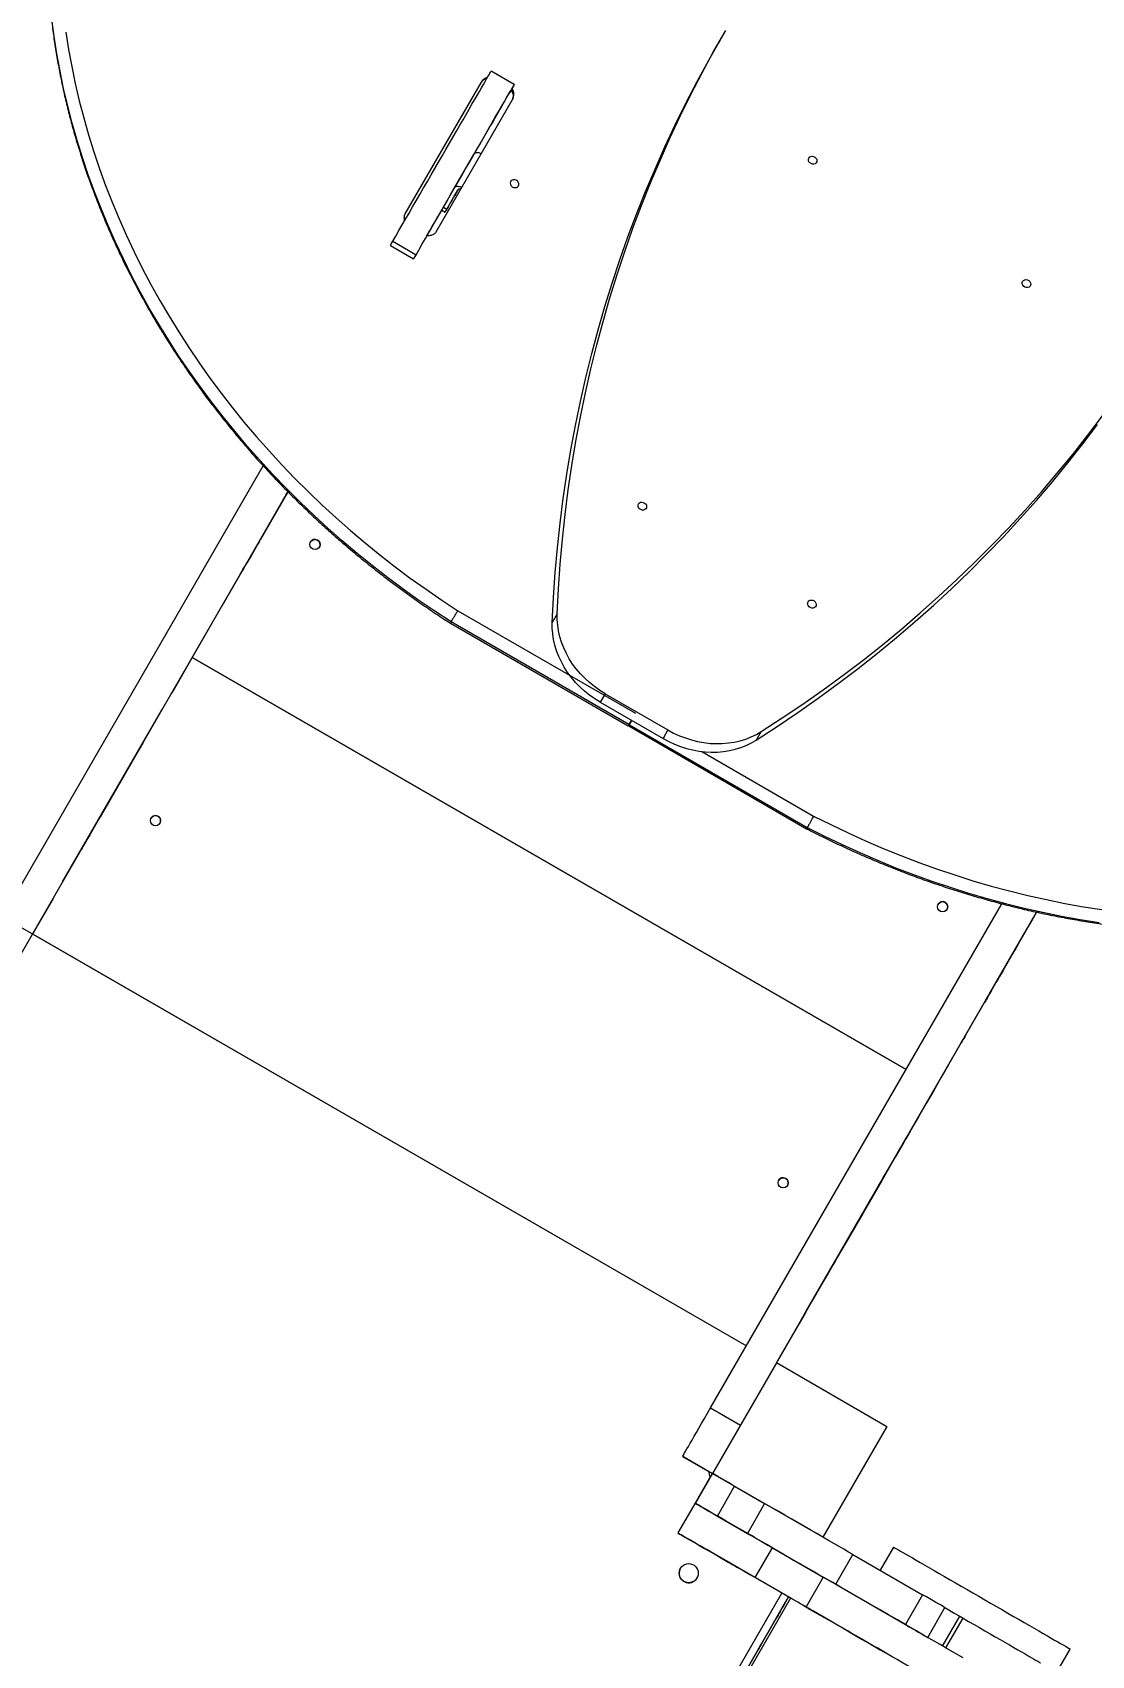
# Model space of a CAD drawing. Header units: millimetres. Extents: x -9848 to 7178, y -5300 to 6667.
# Drawn here: x 478 to 1308, y -918 to 355 of the extents above; entities that cross this region are included whole.
import ezdxf

# ---------------------------------------------------------------- set-up
doc = ezdxf.new("R2010")
doc.units = ezdxf.units.MM
for name, color, linetype in [('DIKOM_ОБЪЕКТ', 7, 'Continuous'), ('DIKOM_РАЗМЕР_ЗОНА', 7, 'Continuous'), ('DIKOM_РАЗМЕР_ОБЪЕКТА', 7, 'Continuous')]:
    doc.layers.add(name, color=color, linetype=linetype)
doc.styles.add('style1', font='arial.ttf', dxfattribs={"width": 0.8})
doc.dimstyles.new('1-50', dxfattribs={"dimtxt": 300, "dimasz": 200, "dimexe": 100, "dimexo": 0, "dimgap": 100, "dimtad": 0, "dimdec": 0, "dimtxsty": 'style1', "dimcen": 0, "dimclrd": 7, "dimclre": 7, "dimadec": 1, "dimazin": 2, "dimtfac": 1, "dimtdec": 0, "dimtmove": 1, "dimatfit": 3, "dimfxl": 0, "dimlwd": 25, "dimlwe": 18, "dimarcsym": 0})

# ---------------------------------------------------------------- blocks, each defined once
blk = doc.blocks.new('*D21')
at = {"layer": 'Defpoints', "color": 0, "transparency": 16777216}
for p in [(4614.2, 781.1), (-7848.5, -207.2), (-7848.5, -4134.2)]:
    blk.add_point(p, dxfattribs=at)
at = {"layer": 'DIKOM_РАЗМЕР_ОБЪЕКТА', "color": 7, "lineweight": 18, "transparency": 16777216}
for p, q in [((4614.2, 781.1), (4614.2, -4234.2)), ((-7848.5, -207.2), (-7848.5, -4234.2))]:
    blk.add_line(p, q, dxfattribs=at)
at = {"layer": 'DIKOM_РАЗМЕР_ОБЪЕКТА', "color": 7, "lineweight": 25, "transparency": 16777216}
for p, q in [((-7648.5, -4134.2), (-2616.9, -4134.2)), ((4414.2, -4134.2), (-1537.1, -4134.2))]:
    blk.add_line(p, q, dxfattribs=at)
at = {"layer": 'DIKOM_РАЗМЕР_ОБЪЕКТА', "color": 7, "transparency": 16777216}
for points in [[(-7648.5, -4100.8), (-7648.5, -4167.5), (-7848.5, -4134.2)], [(4414.2, -4100.8), (4414.2, -4167.5), (4614.2, -4134.2)]]:
    blk.add_solid(points, dxfattribs=at)
at = {"layer": 'DIKOM_РАЗМЕР_ОБЪЕКТА', "color": 0, "transparency": 16777216, "insert": (-2077, -4134.2), "char_height": 300, "attachment_point": 5, "style": 'style1'}
blk.add_mtext('12450', dxfattribs=at)
blk = doc.blocks.new('*D19')
at = {"layer": 'Defpoints', "color": 0, "transparency": 16777216}
for p in [(6614.2, 297.4), (-9848.5, -323.2), (6614.2, -5102.9)]:
    blk.add_point(p, dxfattribs=at)
at = {"layer": 'DIKOM_РАЗМЕР_ЗОНА', "color": 7, "lineweight": 18, "transparency": 16777216}
for p, q in [((6614.2, 297.4), (6614.2, -5202.9)), ((-9848.5, -323.2), (-9848.5, -5202.9))]:
    blk.add_line(p, q, dxfattribs=at)
at = {"layer": 'DIKOM_РАЗМЕР_ЗОНА', "color": 7, "lineweight": 25, "transparency": 16777216}
for p, q in [((-9648.5, -5102.9), (-2606.9, -5102.9)), ((6414.2, -5102.9), (-1527.1, -5102.9))]:
    blk.add_line(p, q, dxfattribs=at)
at = {"layer": 'DIKOM_РАЗМЕР_ЗОНА', "color": 7, "transparency": 16777216}
for points in [[(-9648.5, -5069.6), (-9648.5, -5136.3), (-9848.5, -5102.9)], [(6414.2, -5069.6), (6414.2, -5136.3), (6614.2, -5102.9)]]:
    blk.add_solid(points, dxfattribs=at)
at = {"layer": 'DIKOM_РАЗМЕР_ЗОНА', "color": 0, "transparency": 16777216, "insert": (-2067, -5102.9), "char_height": 300, "attachment_point": 5, "style": 'style1'}
blk.add_mtext('16450', dxfattribs=at)

msp = doc.modelspace()

# ---------------------------------------------------------------- linework, layer by layer
at = {"layer": 'DIKOM_ОБЪЕКТ', "color": 7, "linetype": 'Continuous', "lineweight": 15}
for p, q in [((1019.4, 353.4), (1015.6, 346.6)), ((855.6, 314.1), (837.4, 324.6)), ((770.1, 212.7), (829.8, 315.9)), ((853.5, 310.5), (852, 307.9)), ((794.4, 198.7), (854.3, 302.4)), ((854, 301.9), (854.3, 302.4)), ((808.8, 233.1), (824.2, 259.8)), ((800, 217.9), (808.8, 233.1)), ((802.6, 216.4), (811.4, 231.6)), ((800, 217.9), (802.6, 216.4)), ((798.7, 215.6), (801.3, 214.1)), ((760.4, 191.2), (778.6, 180.7)), ((787.1, 195.5), (789.6, 199.9)), ((758.5, 188), (776.7, 177.5)), ((426.6, -386.9), (658.8, 15.2)), ((450, -400.4), (678.2, -5.2)), ((626.6, -94.5), (678.2, -5.2)), ((645.5, -61.8), (674.5, -11.5)), ((678.2, -5.2), (656.7, -42.3)), ((656.7, -42.3), (656.7, -42.3)), ((695.9, -44.5), (695.9, -44.5)), ((641.1, -69.4), (641.1, -69.3)), ((811.4, -98.4), (950.6, -178.8)), ((889.2, -100.9), (885.3, -107.6)), ((619.1, -107.5), (603.1, -135.2)), ((805.5, -108.2), (944.9, -188.6)), ((945.4, -187.7), (806, -107.2)), ((603.1, -135.2), (587.1, -163)), ((603.1, -135.2), (1162.6, -458.2)), ((603.1, -135.2), (603.1, -135.2)), ((603.1, -135.2), (1162.6, -458.2)), ((1162.6, -458.2), (603.1, -135.2)), ((926.9, -163.5), (923, -170.2)), ((926.9, -163.5), (976, -191.9)), ((501.6, -311), (579.6, -175.9)), ((923, -170.2), (972.2, -198.6)), ((945.3, -188.8), (1084.6, -269.3)), ((945.8, -187.9), (1085.2, -268.4)), ((947.4, -184.3), (946.7, -185.5)), ((565.1, -201), (565.1, -201)), ((565.1, -201), (565.1, -201)), ((976, -191.9), (972.2, -198.6)), ((1049.1, -193.2), (1045.2, -199.9)), ((560.7, -208.6), (531.7, -258.9)), ((560.7, -208.6), (560.7, -208.6)), ((1002.7, -208.8), (1090.2, -259.4)), ((520.5, -278.3), (549.5, -228)), ((531.7, -258.9), (531.7, -258.9)), ((516.1, -285.9), (516.1, -285.9)), ((494.1, -324), (478.1, -351.7)), ((1009.5, -723.4), (1237.7, -328.1)), ((463.4, -343.3), (1037.5, -674.8)), ((1061, -688.2), (1265, -334.7)), ((1265, -334.7), (1195.7, -454.8)), ((1209.4, -431), (1265, -334.7)), ((1209.4, -431), (1265, -334.7)), ((1265, -334.7), (1239.6, -378.8)), ((478.1, -351.7), (1037.6, -674.7)), ((478.1, -351.7), (478.1, -351.7)), ((478.1, -351.7), (1037.6, -674.7)), ((1228.4, -398.3), (1257.4, -348)), ((1239.6, -378.8), (1239.6, -378.8)), ((1224, -405.9), (1224, -405.8)), ((1208.4, -432.7), (1209.4, -431)), ((1205.4, -437.9), (1205.4, -437.9)), ((1208.4, -432.7), (1208.4, -432.8)), ((1166.4, -505.5), (1166.4, -505.5)), ((1084.4, -647.5), (1162.4, -512.4)), ((1084.4, -647.5), (1162.4, -512.4)), ((1162.4, -512.4), (1163.4, -510.7)), ((1163.4, -510.7), (1163.4, -510.7)), ((1143.6, -545.1), (1114.6, -595.4)), ((1143.6, -545.1), (1143.6, -545.1)), ((1148, -537.5), (1147.9, -537.5)), ((1147.9, -537.5), (1147.9, -537.5)), ((1103.3, -614.8), (1132.3, -564.5)), ((1114.6, -595.4), (1114.6, -595.4)), ((1098.9, -622.4), (1099, -622.4)), ((1083.4, -649.3), (1084.4, -647.5)), ((1080.4, -654.5), (1080.4, -654.5)), ((1083.4, -649.3), (1083.4, -649.3)), ((1061, -688.2), (1011, -774.8)), ((1147.6, -738.2), (1061, -688.2)), ((1009.5, -723.4), (1032.9, -736.9)), ((1097.6, -824.8), (1147.6, -738.2)), ((1097.6, -824.8), (1147.5, -738.4)), ((1147.6, -738.2), (1147.5, -738.4)), ((987.5, -761.4), (987.6, -761.3)), ((987.5, -761.4), (1010.8, -774.8)), ((987.6, -761.3), (1011, -774.8)), ((1010.8, -774.8), (997.3, -798.1)), ((1011, -774.8), (997.5, -798.2)), ((1010.9, -774.8), (1010.8, -774.8)), ((1011, -774.8), (1097.6, -824.8)), ((1011, -774.8), (1011, -774.8)), ((1014.8, -808.2), (1028.3, -784.8)), ((1028.3, -784.8), (1051.8, -798.4)), ((997.3, -798.1), (983.8, -821.5)), ((997.5, -798.2), (997.5, -798.2)), ((1051.8, -798.4), (1038.3, -821.8)), ((1014.8, -808.2), (1038.3, -821.8)), ((983.8, -821.5), (983.8, -821.5)), ((1097.6, -824.8), (1097.6, -824.8)), ((1073.2, -873.1), (1009.8, -836.5)), ((1044.4, -856.5), (1057.9, -833.1)), ((1057.9, -833.1), (1097.8, -856.1)), ((1107.5, -861.7), (1121, -838.3)), ((1121, -838.3), (1175.6, -869.9)), ((1152.7, -832.5), (1142.3, -850.6)), ((985.8, -849.4), (985.8, -849.4)), ((998.9, -856.7), (998.9, -856.7)), ((1044.4, -856.5), (1084.3, -879.5)), ((1097.8, -856.1), (1084.3, -879.5)), ((1107.5, -861.7), (1162.1, -893.2)), ((769.4, -1381.3), (1065.3, -868.6)), ((774.6, -1384.3), (1070.5, -871.6)), ((774.6, -1384.3), (1070.5, -871.6)), ((1070.5, -871.6), (774.6, -1384.3)), ((1072.1, -872.5), (776.1, -1385.2)), ((1175.6, -869.9), (1162.1, -893.2)), ((1106.4, -892.3), (1090.1, -882.9)), ((1179.6, -903.3), (1193.1, -880)), ((1191.3, -910.1), (1204.8, -886.8)), ((1193.9, -911.6), (1207.4, -888.3)), ((1204.8, -886.8), (1207.4, -888.3)), ((1115.4, -897.5), (1115.4, -897.5)), ((1280.8, -930.6), (1291.3, -912.5))]:
    msp.add_line(p, q, dxfattribs=at)
at = {"layer": 'DIKOM_ОБЪЕКТ', "color": 7, "linetype": 'Continuous', "lineweight": 15, "flags": 128}
for points in [[(806, -107.2), (793.3, -98.9), (780.7, -90.3), (768.4, -81.4), (756.2, -72.3), (744.2, -63), (732.4, -53.5), (720.8, -43.7), (709.5, -33.7), (698.4, -23.5), (687.5, -13), (676.8, -2.4), (666.4, 8.4), (656.2, 19.5), (646.3, 30.7), (636.7, 42.1), (627.3, 53.7), (618.2, 65.4), (609.3, 77.3), (600.8, 89.3), (592.5, 101.5), (584.5, 113.9), (576.9, 126.3), (569.5, 138.9), (562.4, 151.6), (555.6, 164.5), (549.2, 177.4), (543, 190.4), (537.2, 203.6), (531.7, 216.8), (526.5, 230), (521.7, 243.4), (517.2, 256.8), (513, 270.3), (509.1, 283.8), (505.6, 297.3), (502.4, 310.9), (499.6, 324.5), (497.1, 338.1), (495, 351.7), (493.2, 365.3)], [(889.2, -100.9), (890.2, -81.3), (891.6, -61.8), (893.3, -42.4), (895.4, -23), (897.9, -3.7), (900.7, 15.4), (903.9, 34.5), (907.4, 53.5), (911.3, 72.4), (915.6, 91.2), (920.2, 109.9), (925.2, 128.4), (930.5, 146.9), (936.2, 165.2), (942.2, 183.3), (948.6, 201.4), (955.3, 219.3), (962.3, 237), (969.8, 254.6), (977.5, 272), (985.6, 289.2), (994, 306.3), (1002.8, 323.2), (1011.8, 340), (1021.3, 356.5)], [(504.1, 355.1), (506.2, 341.6), (508.7, 328.2), (511.5, 314.8), (514.6, 301.3), (518.1, 288), (521.9, 274.6), (526, 261.3), (530.5, 248.1), (535.3, 234.9), (540.4, 221.8), (545.8, 208.7), (551.6, 195.7), (557.6, 182.9), (564, 170.1), (570.7, 157.4), (577.7, 144.9), (585, 132.4), (592.6, 120.1), (600.4, 107.9), (608.6, 95.8), (617.1, 83.9), (625.8, 72.2), (634.8, 60.6), (644, 49.2), (653.6, 37.9), (663.4, 26.8), (673.4, 15.9), (683.7, 5.2), (694.2, -5.3), (705, -15.6), (716, -25.7), (727.2, -35.6), (738.6, -45.3), (750.3, -54.7), (762.1, -63.9), (774.1, -72.9), (786.4, -81.6), (798.8, -90.1), (811.4, -98.4)], [(885.3, -107.6), (886.4, -88), (887.7, -68.5), (889.5, -49.1), (891.6, -29.7), (894, -10.5), (896.8, 8.7), (900, 27.8), (903.6, 46.8), (907.5, 65.7), (911.7, 84.5), (916.3, 103.2), (921.3, 121.7), (926.6, 140.2), (932.3, 158.5), (938.3, 176.6), (944.7, 194.6), (951.4, 212.5), (958.5, 230.3), (965.9, 247.8), (973.6, 265.3), (981.7, 282.5), (990.1, 299.6), (998.9, 316.5), (1008, 333.2), (1015.6, 346.6)], [(760.4, 191.2), (762.8, 195.3), (765.2, 199.6), (767.8, 204), (770.4, 208.6), (773.1, 213.3), (775.9, 218.1), (778.8, 223), (781.6, 228), (784.5, 233), (787.5, 238.1), (790.4, 243.2), (793.3, 248.3), (796.3, 253.3), (799.2, 258.4), (802, 263.3), (804.8, 268.2), (807.6, 273), (810.3, 277.6), (812.9, 282.2), (815.4, 286.5), (817.8, 290.7), (820.2, 294.7), (822.4, 298.6), (824.5, 302.2), (826.4, 305.5), (828.2, 308.7), (829.9, 311.6), (831.4, 314.2), (832.7, 316.5), (833.9, 318.6), (834.9, 320.3), (835.8, 321.8), (836.4, 322.9), (836.9, 323.8), (837.3, 324.3), (837.4, 324.6), (837.4, 324.6)], [(778.6, 180.7), (781, 184.8), (783.4, 189.1), (786, 193.5), (788.6, 198.1), (791.3, 202.8), (794.1, 207.6), (796.9, 212.5), (799.8, 217.5), (802.7, 222.5), (805.7, 227.6), (808.6, 232.7), (811.5, 237.8), (814.4, 242.8), (817.3, 247.9), (820.2, 252.8), (823, 257.7), (825.8, 262.5), (828.5, 267.1), (831.1, 271.7), (833.6, 276), (836, 280.2), (838.4, 284.2), (840.6, 288.1), (842.6, 291.7), (844.6, 295), (846.4, 298.2), (848.1, 301.1), (849.6, 303.7), (850.9, 306), (852.1, 308.1), (853.1, 309.8), (854, 311.3), (854.6, 312.4), (855.1, 313.3), (855.4, 313.8), (855.6, 314.1), (855.5, 314), (855.3, 313.6), (854.9, 312.9), (854.3, 311.8), (853.5, 310.5)], [(824.2, 259.7), (824.4, 260.1), (828.3, 266.8), (832.3, 273.7), (836.4, 280.9), (840.7, 288.4), (845.2, 296.1), (849.8, 304.1), (853.1, 309.8)], [(853.1, 309.7), (852.4, 308.5), (851.9, 307.6), (851.5, 307), (851.4, 306.8), (851.4, 306.8), (851.6, 307.2), (852, 307.9)], [(824.2, 259.8), (824.6, 260.3), (825.2, 260.6), (826, 260.8), (826.9, 260.8), (827.8, 260.7), (828.9, 260.4), (829.8, 260.1)], [(1086.4, 256.5), (1087.1, 257.3), (1088, 257.8), (1089, 257.9), (1090.1, 257.7), (1091.2, 257.2), (1092, 256.5), (1092.6, 255.5), (1092.8, 254.5), (1092.7, 253.5), (1092.2, 252.6), (1091.4, 252), (1090.4, 251.7), (1089.3, 251.7), (1088.2, 252.1), (1087.2, 252.7), (1086.5, 253.6), (1086.1, 254.6), (1086.1, 255.6), (1086.4, 256.5)], [(811.4, 231.6), (810.6, 230.1), (809.3, 227.9), (808, 225.7), (806.8, 223.6), (805.7, 221.7), (804.6, 219.8), (803.7, 218.2), (802.9, 216.8), (802.3, 215.7), (801.8, 214.9), (801.5, 214.4), (801.3, 214.1), (801.4, 214.2), (801.6, 214.7), (802.1, 215.4), (802.6, 216.4)], [(811.5, 231.7), (811.2, 231.1), (810.5, 230.1), (809.9, 229), (809.4, 228), (808.9, 227.2), (808.6, 226.7), (808.4, 226.4), (808.4, 226.4), (808.6, 226.8), (809, 227.4), (809.5, 228.2), (810, 229.2), (810.7, 230.3), (811.3, 231.3), (811.5, 231.7)], [(814.4, 233.4), (813.5, 233.8), (812.4, 234), (811.5, 234.2), (810.6, 234.1), (809.8, 233.9), (809.2, 233.6), (808.8, 233.1)], [(858.8, 234.6), (859.1, 235.6), (859.1, 236.6), (858.7, 237.6), (858, 238.5), (857, 239.1), (855.9, 239.5), (854.8, 239.5), (853.8, 239.2), (853, 238.5), (852.5, 237.7), (852.4, 236.7), (852.6, 235.7), (853.2, 234.7), (854, 233.9), (855, 233.4), (856.2, 233.3), (857.2, 233.4), (858.1, 233.9), (858.8, 234.6)], [(798.7, 215.6), (798.8, 215.7), (799, 216.2), (799.5, 216.9), (800, 217.9)], [(787.1, 195.5), (788.4, 197.7), (789.8, 200.2), (791.5, 203), (793.3, 206.1), (795.2, 209.6), (797.4, 213.3), (798.7, 215.6)], [(758.5, 188), (758.5, 188), (758.8, 188.4), (759.2, 189.1), (759.7, 190), (760.4, 191.2)], [(788.4, 197.7), (789, 198.8), (789.6, 199.8), (790, 200.5), (790.3, 201), (790.4, 201.1), (790.3, 201), (790, 200.6), (789.6, 199.9)], [(779.2, 181.8), (778.4, 180.4), (777.7, 179.3), (777.2, 178.4), (776.9, 177.8), (776.7, 177.5), (776.7, 177.5), (776.9, 177.9), (777.3, 178.6), (777.9, 179.5), (778.6, 180.7)], [(1254, 159.8), (1254.6, 160.5), (1255.6, 161), (1256.6, 161.2), (1257.7, 161), (1258.8, 160.5), (1259.6, 159.7), (1260.2, 158.7), (1260.4, 157.7), (1260.3, 156.7), (1259.8, 155.9), (1259, 155.2), (1258, 154.9), (1256.9, 154.9), (1255.8, 155.3), (1254.8, 155.9), (1254.1, 156.8), (1253.7, 157.8), (1253.7, 158.8), (1254, 159.8)], [(1049.1, -193.2), (1065.5, -182.5), (1081.7, -171.6), (1097.7, -160.4), (1113.4, -148.9), (1128.9, -137.1), (1144.1, -125.1), (1159, -112.8), (1173.7, -100.2), (1188.1, -87.4), (1202.3, -74.3), (1216.1, -61), (1229.7, -47.4), (1243, -33.6), (1256, -19.5), (1268.8, -5.2), (1281.2, 9.3), (1293.3, 24.1), (1305.2, 39.1), (1316.7, 54.3)], [(1045.2, -199.9), (1061.7, -189.2), (1077.9, -178.3), (1093.8, -167.1), (1109.5, -155.6), (1125, -143.8), (1140.2, -131.8), (1155.2, -119.5), (1169.8, -106.9), (1184.3, -94.1), (1198.4, -81), (1212.3, -67.7), (1225.8, -54.1), (1239.2, -40.3), (1252.2, -26.2), (1264.9, -11.9), (1277.3, 2.6), (1289.4, 17.4), (1301.3, 32.3), (1312.8, 47.5)], [(674.5, -11.5), (675.7, -9.5), (676.9, -7.3), (678.2, -5.2)], [(952.9, -14.7), (953.6, -13.9), (954.5, -13.4), (955.5, -13.3), (956.6, -13.5), (957.7, -14), (958.5, -14.7), (959.1, -15.7), (959.3, -16.7), (959.2, -17.7), (958.7, -18.6), (957.9, -19.2), (956.9, -19.5), (955.8, -19.5), (954.7, -19.1), (953.7, -18.5), (953, -17.6), (952.6, -16.6), (952.6, -15.6), (952.9, -14.7)], [(656.7, -42.3), (655.6, -44.4), (654.3, -46.5), (653, -48.8), (651.7, -51.1), (650.3, -53.5), (649, -55.8), (647.7, -58), (646.4, -60.2), (645.3, -62.2), (644.2, -64), (643.3, -65.6), (642.5, -66.9), (641.9, -68), (641.5, -68.8), (641.2, -69.2), (641.1, -69.4)], [(641.1, -69.3), (641.2, -69.2), (641.4, -68.8), (641.8, -68.2), (642.3, -67.3), (642.9, -66.2), (643.7, -64.9), (644.6, -63.4), (645.5, -61.8)], [(926.9, -163.5), (922.6, -160.9), (918.5, -157.9), (914.6, -154.8), (910.9, -151.4), (907.4, -147.9), (904.2, -144.1), (901.3, -140.2), (898.7, -136.1), (896.4, -131.9), (894.3, -127.6), (892.6, -123.2), (891.3, -118.8), (890.2, -114.3), (889.6, -109.8), (889.2, -105.3), (889.2, -100.9)], [(1085.9, -91.4), (1086.5, -90.7), (1087.4, -90.2), (1088.5, -90.1), (1089.6, -90.2), (1090.6, -90.7), (1091.5, -91.5), (1092, -92.5), (1092.3, -93.5), (1092.1, -94.5), (1091.6, -95.3), (1090.8, -96), (1089.8, -96.3), (1088.7, -96.3), (1087.6, -95.9), (1086.7, -95.3), (1086, -94.4), (1085.6, -93.4), (1085.5, -92.4), (1085.9, -91.4)], [(923, -170.2), (918.7, -167.6), (914.6, -164.7), (910.7, -161.5), (907, -158.2), (903.6, -154.6), (900.4, -150.8), (897.4, -146.9), (894.8, -142.8), (892.5, -138.6), (890.5, -134.3), (888.8, -129.9), (887.4, -125.5), (886.4, -121), (885.7, -116.5), (885.3, -112), (885.3, -107.6)], [(945.4, -187.7), (945.1, -188.2), (944.9, -188.6), (944.9, -188.6), (945, -188.4), (945.3, -188), (945.6, -187.4), (946.1, -186.5), (946.7, -185.5)], [(945.3, -188.8), (945.3, -188.8), (945.5, -188.4), (945.8, -187.9)], [(947.4, -184.3), (947.1, -184.9), (946.4, -186), (945.9, -186.9), (945.4, -187.7)], [(945.8, -187.9), (946.2, -187.1), (946.8, -186.2), (947.4, -185.1), (947.7, -184.5)], [(549.5, -228), (550.7, -226), (551.9, -223.9), (553.2, -221.6), (554.6, -219.3), (555.9, -216.9), (557.3, -214.6), (558.6, -212.3), (559.8, -210.2), (561, -208.2), (562, -206.4), (562.9, -204.8), (563.7, -203.5), (564.3, -202.4), (564.8, -201.6), (565, -201.1), (565.1, -201)], [(565.1, -201), (565, -201.2), (564.8, -201.6), (564.4, -202.2), (563.9, -203.1), (563.3, -204.2), (562.6, -205.5), (561.7, -207), (560.7, -208.6)], [(972.2, -198.6), (976.6, -201), (981.2, -203.1), (985.8, -204.9), (990.6, -206.4), (995.4, -207.6), (1000.3, -208.5), (1005.1, -209.1), (1010, -209.3), (1014.8, -209.2), (1019.5, -208.8), (1024.2, -208.1), (1028.7, -207.1), (1033.1, -205.7), (1037.3, -204.1), (1041.4, -202.1), (1045.2, -199.9)], [(976, -191.9), (980.5, -194.3), (985, -196.4), (989.7, -198.2), (994.5, -199.7), (999.3, -200.9), (1004.1, -201.8), (1009, -202.4), (1013.8, -202.6), (1018.6, -202.5), (1023.4, -202.1), (1028, -201.4), (1032.6, -200.4), (1037, -199), (1041.2, -197.3), (1045.3, -195.4), (1049.1, -193.2)], [(531.7, -258.9), (530.6, -260.9), (529.3, -263), (528, -265.3), (526.7, -267.6), (525.3, -270), (524, -272.3), (522.7, -274.6), (521.4, -276.7), (520.3, -278.7), (519.2, -280.5), (518.3, -282.1), (517.5, -283.4), (516.9, -284.5), (516.5, -285.3), (516.2, -285.8), (516.1, -285.9)], [(1090.2, -259.4), (1103.6, -266.1), (1117.2, -272.6), (1130.9, -278.9), (1144.7, -284.8), (1158.6, -290.4), (1172.6, -295.8), (1186.6, -300.9), (1200.8, -305.6), (1215.1, -310.1), (1229.4, -314.3), (1243.7, -318.1), (1258.1, -321.7), (1272.6, -324.9), (1287.1, -327.9), (1301.6, -330.5), (1316.1, -332.8)], [(516.1, -285.9), (516.2, -285.7), (516.4, -285.4), (516.8, -284.7), (517.3, -283.9), (517.9, -282.8), (518.7, -281.4), (519.5, -279.9), (520.5, -278.3)], [(1085.2, -268.4), (1098.8, -275.2), (1112.5, -281.8), (1126.4, -288.1), (1140.3, -294.1), (1154.4, -299.9), (1168.6, -305.3), (1182.8, -310.4), (1197.2, -315.2), (1211.6, -319.8), (1226.1, -324), (1240.6, -327.9), (1255.2, -331.5), (1269.8, -334.8), (1284.5, -337.8), (1299.2, -340.4), (1313.9, -342.8)], [(1257.4, -348), (1258.5, -346), (1259.8, -343.8), (1261.1, -341.6), (1262.4, -339.2), (1263.8, -336.9), (1265, -334.7)], [(1246.4, -366.9), (1246.5, -366.8), (1246.8, -366.3), (1247.2, -365.6), (1247.7, -364.7), (1248.3, -363.7), (1248.9, -362.7), (1249.4, -361.7), (1249.9, -360.9), (1250.2, -360.4), (1250.4, -360), (1250.4, -360), (1250.2, -360.4), (1249.9, -360.9), (1249.4, -361.7), (1248.9, -362.7), (1248.3, -363.7), (1247.7, -364.7), (1247.2, -365.6), (1246.8, -366.3), (1246.5, -366.8), (1246.4, -366.9)], [(1239.6, -378.8), (1238.4, -380.9), (1237.2, -383), (1235.8, -385.3), (1234.5, -387.6), (1233.1, -390), (1231.8, -392.3), (1230.5, -394.5), (1229.3, -396.7), (1228.1, -398.7), (1227.1, -400.5), (1226.2, -402.1), (1225.4, -403.4), (1224.8, -404.5), (1224.3, -405.3), (1224, -405.7), (1224, -405.9)], [(1224, -405.8), (1224.1, -405.7), (1224.3, -405.3), (1224.6, -404.7), (1225.1, -403.8), (1225.8, -402.7), (1226.5, -401.4), (1227.4, -399.9), (1228.4, -398.3)], [(1209.4, -431), (1208.7, -432.4), (1207.9, -433.7), (1207.2, -434.9), (1206.6, -435.9), (1206.1, -436.8), (1205.7, -437.4), (1205.5, -437.8), (1205.4, -437.9)], [(1205.4, -437.9), (1205.5, -437.8), (1205.7, -437.4), (1206.1, -436.8), (1206.6, -435.9), (1207.2, -434.9), (1207.9, -433.7), (1208.7, -432.4), (1209.4, -431)], [(1195.7, -454.8), (1190, -464.6), (1184.3, -474.6), (1178.4, -484.8), (1172.5, -495.1), (1166.4, -505.5), (1160.3, -516.1), (1154.1, -526.9), (1147.8, -537.7), (1141.5, -548.7), (1135.1, -559.8), (1128.7, -571), (1122.1, -582.2), (1115.6, -593.6), (1109, -605), (1102.3, -616.6), (1095.6, -628.1), (1088.9, -639.7), (1082.2, -651.4), (1075.4, -663.1), (1068.7, -674.8), (1061.9, -686.6), (1061, -688.2)], [(1166.4, -505.5), (1166.4, -505.7), (1166.1, -506), (1165.8, -506.7), (1165.3, -507.5), (1164.7, -508.6), (1164, -509.8), (1163.2, -511.1), (1162.4, -512.4)], [(1162.4, -512.4), (1163.2, -511.1), (1164, -509.8), (1164.7, -508.6), (1165.3, -507.5), (1165.8, -506.7), (1166.1, -506), (1166.4, -505.6), (1166.4, -505.5)], [(1132.3, -564.5), (1133.5, -562.5), (1134.8, -560.4), (1136.1, -558.1), (1137.4, -555.8), (1138.8, -553.4), (1140.1, -551.1), (1141.4, -548.8), (1142.7, -546.7), (1143.8, -544.7), (1144.8, -542.9), (1145.8, -541.3), (1146.5, -540), (1147.2, -538.9), (1147.6, -538.1), (1147.9, -537.6), (1148, -537.5)], [(1147.9, -537.5), (1147.9, -537.7), (1147.6, -538.1), (1147.3, -538.7), (1146.8, -539.6), (1146.1, -540.7), (1145.4, -542), (1144.5, -543.5), (1143.6, -545.1)], [(1121.4, -583.5), (1121.5, -583.3), (1121.8, -582.9), (1122.2, -582.2), (1122.7, -581.3), (1123.3, -580.3), (1123.9, -579.2), (1124.4, -578.3), (1124.9, -577.5), (1125.2, -576.9), (1125.4, -576.6), (1125.4, -576.6), (1125.2, -576.9), (1124.9, -577.5), (1124.4, -578.3), (1123.9, -579.2), (1123.3, -580.3), (1122.7, -581.3), (1122.2, -582.2), (1121.8, -582.9), (1121.5, -583.3), (1121.4, -583.5)], [(1114.6, -595.4), (1113.4, -597.4), (1112.1, -599.5), (1110.8, -601.8), (1109.5, -604.1), (1108.1, -606.5), (1106.8, -608.8), (1105.5, -611.1), (1104.3, -613.2), (1103.1, -615.2), (1102.1, -617), (1101.1, -618.6), (1100.4, -619.9), (1099.8, -621), (1099.3, -621.8), (1099, -622.3), (1098.9, -622.4)], [(1099, -622.4), (1099, -622.2), (1099.3, -621.9), (1099.6, -621.2), (1100.1, -620.4), (1100.8, -619.3), (1101.5, -617.9), (1102.4, -616.4), (1103.3, -614.8)], [(1084.4, -647.5), (1083.7, -648.9), (1082.9, -650.2), (1082.2, -651.4), (1081.6, -652.4), (1081.1, -653.3), (1080.7, -653.9), (1080.5, -654.3), (1080.4, -654.5)], [(1080.4, -654.5), (1080.5, -654.3), (1080.7, -653.9), (1081.1, -653.3), (1081.6, -652.4), (1082.2, -651.4), (1082.9, -650.2), (1083.7, -648.9), (1084.4, -647.5)], [(987.6, -761.3), (987.7, -761.1), (988, -760.7), (988.4, -759.9), (989.1, -758.7), (989.9, -757.3), (990.9, -755.6), (992.1, -753.6), (993.4, -751.2), (994.9, -748.6), (996.6, -745.7), (998.4, -742.6), (1000.3, -739.2), (1002.4, -735.6), (1004.7, -731.7), (1007, -727.6), (1009.5, -723.4)], [(1028.3, -784.8), (1025.8, -783.4), (1023.4, -782), (1021.1, -780.6), (1018.9, -779.4), (1016.9, -778.2), (1015.2, -777.2), (1013.7, -776.4), (1012.5, -775.7), (1011.7, -775.2), (1011.1, -774.9), (1011, -774.8)], [(1057.9, -833.1), (1053.6, -830.6), (1049.3, -828.1), (1045, -825.7), (1040.9, -823.2), (1036.7, -820.9), (1032.7, -818.6), (1028.9, -816.3), (1025.2, -814.2), (1021.6, -812.1), (1018.2, -810.2), (1015.1, -808.4), (1012.1, -806.7), (1009.4, -805.1), (1006.9, -803.7), (1004.7, -802.4), (1002.8, -801.3), (1001.1, -800.3), (999.8, -799.5), (998.7, -798.9), (997.9, -798.5), (997.5, -798.2), (997.3, -798.1)], [(997.5, -798.2), (997.6, -798.3), (998.2, -798.6), (999, -799.1), (1000.2, -799.8), (1001.7, -800.6), (1003.4, -801.6), (1005.4, -802.8), (1007.6, -804), (1009.9, -805.4), (1012.3, -806.8), (1014.8, -808.2)], [(1121, -838.3), (1117.6, -836.4), (1114, -834.3), (1110.2, -832.1), (1106.1, -829.7), (1101.9, -827.3), (1097.4, -824.7), (1092.8, -822), (1088, -819.3), (1083.1, -816.5), (1078.1, -813.5), (1073, -810.6), (1067.7, -807.6), (1062.5, -804.5), (1057.2, -801.5), (1051.8, -798.4)], [(1009.8, -836.5), (1006.9, -834.8), (1004, -833.2), (1001.2, -831.6), (998.5, -830), (995.9, -828.5), (993.6, -827.2), (991.4, -825.9), (989.5, -824.8), (987.8, -823.8), (986.4, -823), (985.2, -822.4), (984.4, -821.9), (984, -821.6), (983.8, -821.5)], [(983.8, -821.5), (984, -821.6), (984.4, -821.9), (985.2, -822.3), (986.3, -822.9), (987.6, -823.7), (989.3, -824.7), (991.2, -825.8), (993.4, -827), (995.9, -828.5), (998.6, -830), (1001.6, -831.7), (1004.7, -833.6), (1008.1, -835.5), (1011.7, -837.6), (1015.4, -839.7), (1019.2, -841.9), (1023.2, -844.3), (1027.3, -846.6), (1031.5, -849), (1035.8, -851.5), (1040.1, -854), (1044.4, -856.5)], [(1044.1, -825.1), (1043.9, -825), (1043.5, -824.7), (1042.8, -824.3), (1041.9, -823.8), (1040.9, -823.2), (1039.8, -822.7), (1038.9, -822.1), (1038.1, -821.6), (1037.5, -821.3), (1037.2, -821.1), (1037.2, -821.1), (1037.5, -821.3), (1038.1, -821.6), (1038.9, -822.1), (1039.8, -822.7), (1040.9, -823.2), (1041.9, -823.8), (1042.8, -824.3), (1043.5, -824.7), (1043.9, -825), (1044.1, -825.1)], [(1038.3, -821.8), (1043.7, -824.8), (1049, -827.9), (1054.2, -831), (1059.5, -834), (1064.6, -836.9), (1069.6, -839.8), (1074.5, -842.7), (1079.3, -845.4), (1083.9, -848.1), (1088.4, -850.7), (1092.6, -853.1), (1096.7, -855.5), (1100.5, -857.7), (1104.1, -859.8), (1107.5, -861.7)], [(1152.7, -832.5), (1152.9, -832.6), (1153.3, -832.8), (1154.1, -833.3), (1155.2, -833.9), (1156.6, -834.7), (1158.2, -835.7), (1160.2, -836.8), (1162.4, -838.1), (1164.9, -839.5), (1167.6, -841.1), (1170.6, -842.8), (1173.8, -844.7), (1177.3, -846.7), (1180.9, -848.7), (1184.7, -851), (1188.7, -853.3), (1192.8, -855.6), (1197.1, -858.1), (1201.5, -860.6), (1205.9, -863.2), (1210.5, -865.8), (1215.1, -868.5), (1219.7, -871.1), (1224.3, -873.8), (1228.9, -876.5), (1233.5, -879.1), (1238.1, -881.7), (1242.5, -884.3), (1246.9, -886.9), (1251.2, -889.3), (1255.3, -891.7), (1259.3, -894), (1263.1, -896.2), (1266.7, -898.3), (1270.2, -900.3), (1273.4, -902.1), (1276.4, -903.9), (1279.1, -905.5), (1281.6, -906.9), (1283.8, -908.2), (1285.8, -909.3), (1287.5, -910.3), (1288.8, -911.1), (1289.9, -911.7), (1290.7, -912.1), (1291.1, -912.4), (1291.3, -912.5)], [(1030.6, -848.5), (1030.4, -848.4), (1030, -848.2), (1029.3, -847.7), (1028.4, -847.2), (1027.4, -846.6), (1026.3, -846.1), (1025.4, -845.5), (1024.6, -845), (1024, -844.7), (1023.7, -844.5), (1023.7, -844.5), (1024, -844.7), (1024.6, -845), (1025.4, -845.5), (1026.3, -846.1), (1027.4, -846.6), (1028.4, -847.2), (1029.3, -847.7), (1030, -848.2), (1030.4, -848.4), (1030.6, -848.5)], [(1030.6, -848.5), (1030.4, -848.4), (1030, -848.2), (1029.3, -847.8), (1028.4, -847.3), (1027.3, -846.7), (1026.3, -846.1), (1025.4, -845.5), (1024.6, -845.1), (1024, -844.7), (1023.7, -844.5), (1023.7, -844.5), (1024, -844.7), (1024.6, -845.1), (1025.4, -845.5), (1026.3, -846.1), (1027.3, -846.7), (1028.4, -847.3), (1029.3, -847.8), (1030, -848.2), (1030.4, -848.4), (1030.6, -848.5)], [(1207.4, -919.4), (1201.5, -916), (1195.5, -912.5), (1189.3, -908.9), (1182.9, -905.3), (1176.4, -901.5), (1169.7, -897.6), (1162.9, -893.7), (1155.9, -889.7), (1148.9, -885.6), (1141.8, -881.5), (1134.6, -877.4), (1127.3, -873.2), (1120, -868.9), (1112.6, -864.7), (1105.2, -860.4), (1097.8, -856.1)], [(1068.5, -875.1), (1068.4, -875.3), (1068.2, -875.7), (1067.7, -876.5), (1067.1, -877.5), (1066.4, -878.8), (1065.6, -880.2), (1064.7, -881.7), (1063.9, -883.2), (1063, -884.6), (1062.3, -885.9), (1061.6, -887.1), (1061.1, -888), (1060.7, -888.6), (1060.5, -888.9), (1060.5, -888.9), (1060.7, -888.6), (1061.1, -888), (1061.6, -887.1), (1062.3, -885.9), (1063, -884.6), (1063.9, -883.2), (1064.7, -881.7), (1065.6, -880.2), (1066.4, -878.8), (1067.1, -877.5), (1067.7, -876.5), (1068.2, -875.7), (1068.4, -875.3), (1068.5, -875.1)], [(1090.1, -882.9), (1088.3, -881.9), (1086.4, -880.8), (1084.4, -879.6), (1082.2, -878.4), (1080, -877.1), (1077.8, -875.8), (1075.5, -874.5), (1073.2, -873.1)], [(1193.1, -880), (1193, -879.9), (1192.6, -879.7), (1191.9, -879.3), (1190.9, -878.7), (1189.6, -877.9), (1188, -877), (1186, -875.9), (1183.8, -874.6), (1181.4, -873.2), (1178.6, -871.6), (1175.6, -869.9)], [(1089.2, -882.4), (1089, -882.3), (1088.6, -882), (1087.9, -881.6), (1087, -881.1), (1086, -880.5), (1084.9, -879.9), (1084, -879.4), (1083.2, -878.9), (1082.6, -878.6), (1082.3, -878.4), (1082.3, -878.4), (1082.6, -878.6), (1083.2, -878.9), (1084, -879.4), (1084.9, -879.9), (1086, -880.5), (1087, -881.1), (1087.9, -881.6), (1088.6, -882), (1089, -882.3), (1089.2, -882.4)], [(1084.3, -879.5), (1091.7, -883.8), (1099.1, -888), (1106.5, -892.3), (1113.8, -896.5), (1121.1, -900.7), (1128.3, -904.9), (1135.4, -909), (1142.4, -913.1), (1149.4, -917.1), (1156.2, -921), (1162.9, -924.9), (1169.4, -928.6), (1175.8, -932.3), (1182, -935.9), (1188, -939.4), (1193.9, -942.8)], [(1099.1, -888.1), (1099, -888), (1098.5, -887.7), (1097.8, -887.3), (1096.9, -886.8), (1095.9, -886.2), (1094.9, -885.6), (1093.9, -885.1), (1093.1, -884.6), (1092.5, -884.3), (1092.2, -884.1), (1092.2, -884.1), (1092.5, -884.3), (1093.1, -884.6), (1093.9, -885.1), (1094.9, -885.6), (1095.9, -886.2), (1096.9, -886.8), (1097.8, -887.3), (1098.5, -887.7), (1099, -888), (1099.1, -888.1)], [(1193, -880), (1196.1, -881.8), (1200.4, -884.3), (1204.8, -886.8)], [(1207.4, -888.3), (1211.7, -890.8), (1216, -893.2), (1220.3, -895.7), (1224.4, -898.1), (1228.6, -900.5), (1232.6, -902.8), (1236.4, -905), (1240.1, -907.2), (1243.7, -909.2), (1247.1, -911.2), (1250.2, -913), (1253.2, -914.7), (1255.9, -916.3), (1258.4, -917.7), (1260.6, -919), (1262.5, -920.1), (1264.2, -921.1), (1265.5, -921.8), (1266.6, -922.5), (1267.4, -922.9), (1267.8, -923.2), (1268, -923.3)], [(1115.4, -897.5), (1115.3, -897.4), (1114.8, -897.2), (1114.1, -896.8), (1113.1, -896.2), (1111.8, -895.4), (1110.2, -894.5), (1108.4, -893.5), (1106.4, -892.3)], [(1172.6, -930.5), (1168.3, -928), (1164.1, -925.6), (1159.9, -923.2), (1155.7, -920.8), (1151.7, -918.5), (1147.8, -916.2), (1144, -914), (1140.4, -911.9), (1136.9, -909.9), (1133.7, -908.1), (1130.7, -906.3), (1127.9, -904.7), (1125.4, -903.3), (1123.1, -901.9), (1121.1, -900.8), (1119.4, -899.8), (1118, -899), (1116.9, -898.3), (1116.1, -897.9), (1115.6, -897.6), (1115.4, -897.5)], [(1130.9, -906.4), (1130.7, -906.3), (1130.3, -906.1), (1129.6, -905.7), (1128.7, -905.1), (1127.7, -904.6), (1126.7, -904), (1125.7, -903.4), (1124.9, -903), (1124.3, -902.6), (1124, -902.4), (1124, -902.4), (1124.3, -902.6), (1124.9, -903), (1125.7, -903.4), (1126.7, -904), (1127.7, -904.6), (1128.7, -905.1), (1129.6, -905.7), (1130.3, -906.1), (1130.7, -906.3), (1130.9, -906.4)], [(1162.1, -893.2), (1165.1, -895), (1167.9, -896.6), (1170.3, -898), (1172.5, -899.3), (1174.5, -900.4), (1176.1, -901.3), (1177.4, -902.1), (1178.4, -902.7), (1179.1, -903.1), (1179.5, -903.3), (1179.6, -903.3)], [(1050, -907.1), (1049.9, -907.3), (1049.7, -907.8), (1049.2, -908.5), (1048.7, -909.5), (1048, -910.6), (1047.4, -911.8), (1046.7, -912.9), (1046.1, -914), (1045.6, -914.8), (1045.2, -915.4), (1045, -915.8), (1045, -915.8), (1045.2, -915.4), (1045.6, -914.8), (1046.1, -914), (1046.7, -912.9), (1047.4, -911.8), (1048, -910.6), (1048.7, -909.5), (1049.2, -908.5), (1049.7, -907.8), (1049.9, -907.3), (1050, -907.1)]]:
    msp.add_lwpolyline(points, dxfattribs=at)
at = {"layer": 'DIKOM_ОБЪЕКТ', "color": 7, "linetype": 'Continuous', "lineweight": 15}
for centre, radius in [((699.4, -46.5), 4), ((574.4, -263), 4), ((1191.3, -330.5), 4), ((1066.3, -547), 4), ((992.3, -853), 7.5)]:
    msp.add_circle(centre, radius, dxfattribs=at)
for centre, radius, start, end in [((836.5, 311.9), 7.89, 105.2301, 149.1923), ((846.5, 305.9), 8.47, 332.2673, 33.6897), ((846.8, 306.3), 8.47, 332.2647, 33.6924), ((812.8, 230.3), 1.93, 64.3402, 134.3378), ((699.4, -46.5), 4, 331.1812, 150), ((574.4, -263), 4, 331.1812, 151.1812), ((1191.3, -330.5), 4, 331.1812, 150), ((1066.3, -547), 4, 333.5348, 151.1812), ((1021.9, -771.9), 14, 184.8375, 204.2869), ((992.3, -853), 7.5, 153.4789, 331.1812)]:
    msp.add_arc(centre, radius, start, end, dxfattribs=at)
for points, knots in [([(489.2, 418.7), (489.2, 416.5), (489.4, 410), (489.8, 399.3), (490.7, 386.6), (491.8, 373.8), (493.3, 361.1), (495, 348.3), (497.1, 335.6), (499.4, 322.8), (502.1, 310.1), (505, 297.3), (508.3, 284.6), (511.8, 272), (515.7, 259.4), (519.8, 246.8), (524.2, 234.3), (529, 221.8), (534, 209.4), (539.2, 197.1), (544.8, 184.8), (550.6, 172.6), (556.8, 160.5), (563.2, 148.5), (569.8, 136.6), (576.7, 124.9), (583.9, 113.2), (591.4, 101.6), (599.1, 90.2), (607, 78.9), (615.2, 67.7), (623.7, 56.7), (632.4, 45.8), (641.3, 35), (650.4, 24.4), (659.8, 14), (669.4, 3.8), (679.2, -6.3), (689.3, -16.2), (699.5, -26), (709.9, -35.5), (720.6, -44.9), (731.4, -54), (742.4, -63), (753.6, -71.8), (765, -80.3), (776.5, -88.6), (788.2, -96.8), (797.9, -103.3), (803.7, -107), (805.5, -108.1)], [0, 0, 0, 0, 0.011262, 0.032523, 0.053786, 0.07505, 0.096315, 0.117583, 0.138851, 0.160121, 0.181393, 0.202666, 0.22394, 0.245215, 0.266492, 0.28777, 0.309049, 0.33033, 0.351611, 0.372893, 0.394176, 0.41546, 0.436744, 0.45803, 0.479316, 0.500603, 0.52189, 0.543179, 0.564467, 0.585756, 0.607046, 0.628335, 0.649626, 0.670916, 0.692207, 0.713498, 0.73479, 0.756082, 0.777374, 0.798666, 0.819958, 0.841251, 0.862543, 0.883836, 0.905129, 0.926422, 0.947715, 0.969008, 0.990302, 1, 1, 1, 1]), ([(829.8, 315.9), (829.8, 316.1), (830.1, 316.6), (830.8, 317.3), (831.8, 318.1), (832.9, 318.6), (833.7, 318.8), (834.1, 318.9)], [0, 0, 0, 0, 0.096294, 0.372385, 0.604187, 0.82363, 1, 1, 1, 1]), ([(853.1, 309.8), (853.2, 309.7), (853.6, 309.2), (854.1, 308.2), (854.5, 306.9), (854.8, 305.5), (854.8, 304.3), (854.6, 303), (854.2, 302.3), (854, 301.9)], [0, 0, 0, 0, 0.028458, 0.178877, 0.330646, 0.48513, 0.644466, 0.811683, 1, 1, 1, 1]), ([(769.8, 207.4), (769.7, 207.5), (769.5, 208.1), (769.4, 209.1), (769.4, 210.3), (769.6, 211.6), (769.9, 212.3), (770.1, 212.7)], [0, 0, 0, 0, 0.049042, 0.268519, 0.494912, 0.73246, 1, 1, 1, 1]), ([(794.4, 198.7), (794.3, 198.5), (794, 198), (793.3, 197.3), (792.3, 196.6), (791.1, 196), (789.7, 195.6), (788.4, 195.4), (787.5, 195.5), (787.1, 195.5)], [0, 0, 0, 0, 0.067765, 0.262126, 0.425287, 0.579745, 0.743521, 0.901158, 1, 1, 1, 1]), ([(806, -107.2), (806.3, -106.8), (806.8, -105.9), (808, -103.9), (809.3, -101.8), (810.4, -99.9), (811.1, -98.8), (811.4, -98.4), (811.4, -98.4)], [0, 0, 0, 0, 0.214587, 0.429175, 0.643796, 0.858489, 0.993636, 1, 1, 1, 1]), ([(805.6, -108.1), (805.6, -108.1), (805.5, -108.1), (805.9, -107.5), (806, -107.2)], [0, 0, 0, 0, 0.380473, 1, 1, 1, 1]), ([(1090.2, -259.4), (1090.2, -259.4), (1089.9, -259.8), (1089.3, -260.9), (1088.3, -262.9), (1087.1, -265.1), (1086, -267.1), (1085.5, -267.9), (1085.2, -268.4)], [0, 0, 0, 0, 0.006359, 0.141494, 0.356199, 0.570825, 0.785409, 1, 1, 1, 1]), ([(1084.6, -269.3), (1085.7, -269.8), (1090.9, -272.6), (1100.5, -277.3), (1113.3, -283.4), (1126.3, -289.3), (1139.4, -294.9), (1152.5, -300.3), (1165.8, -305.4), (1179.1, -310.3), (1192.5, -314.8), (1206, -319.2), (1219.5, -323.2), (1233.1, -327), (1246.7, -330.5), (1260.4, -333.8), (1274.1, -336.7), (1287.9, -339.4), (1301.6, -341.8), (1315.4, -344), (1329.2, -345.8), (1343, -347.4), (1356.7, -348.7), (1370.5, -349.7), (1384.2, -350.4), (1398, -350.9), (1411.6, -351), (1425.3, -350.9), (1438.9, -350.5), (1452.4, -349.8), (1465.9, -348.9), (1479.3, -347.6), (1492.7, -346.1), (1505.9, -344.3), (1519.1, -342.2), (1532.2, -339.8), (1545.2, -337.1), (1558, -334.2), (1570.8, -331), (1583.5, -327.5), (1596, -323.8), (1608.4, -319.8), (1620.6, -315.5), (1632.7, -311), (1644.7, -306.1), (1656.5, -301.1), (1668.2, -295.7), (1679.6, -290.1), (1690, -284.8), (1696.4, -281.3), (1699.1, -279.8)], [0, 0, 0, 0, 0.005203, 0.026497, 0.04779, 0.069084, 0.090377, 0.111671, 0.132964, 0.154257, 0.175551, 0.196844, 0.218137, 0.23943, 0.260723, 0.282016, 0.303309, 0.324601, 0.345893, 0.367185, 0.388477, 0.409768, 0.431059, 0.45235, 0.47364, 0.49493, 0.51622, 0.537509, 0.558797, 0.580085, 0.601372, 0.622658, 0.643944, 0.665229, 0.686512, 0.707795, 0.729077, 0.750358, 0.771638, 0.792917, 0.814194, 0.83547, 0.856745, 0.878019, 0.899291, 0.920561, 0.94183, 0.963098, 0.984364, 1, 1, 1, 1]), ([(1085.2, -268.4), (1085, -268.7), (1084.7, -269.3), (1084.7, -269.2), (1084.7, -269.2)], [0, 0, 0, 0, 0.619454, 1, 1, 1, 1])]:
    msp.add_open_spline(points, degree=3, knots=knots, dxfattribs=at)

# ---------------------------------------------------------------- dimensions: what is measured, and where the dimension line sits
at = {"layer": 'DIKOM_РАЗМЕР_ЗОНА'}
dim = msp.add_linear_dim(base=(6614.2, -5102.9), p1=(-9848.5, -323.2), p2=(6614.2, 297.4), text='16450', dimstyle='1-50', override={"dimscale": 1, "dimtix": 0, "dimtofl": 1, "dimtmove": 1, "dimatfit": 3}, dxfattribs=at)
dim.commit()
dim.dimension.update_dxf_attribs({"geometry": '*D19', "text_midpoint": (-2067, -5102.9), "dimtype": 160})
at = {"layer": 'DIKOM_РАЗМЕР_ОБЪЕКТА'}
dim = msp.add_linear_dim(base=(-7848.5, -4134.2), p1=(4614.2, 781.1), p2=(-7848.5, -207.2), text='12450', dimstyle='1-50', override={"dimscale": 1, "dimtix": 0, "dimtofl": 1, "dimtmove": 1, "dimatfit": 3}, dxfattribs=at)
dim.commit()
dim.dimension.update_dxf_attribs({"geometry": '*D21', "text_midpoint": (-2077, -4134.2), "dimtype": 160})

doc.saveas('drawing.dxf')
